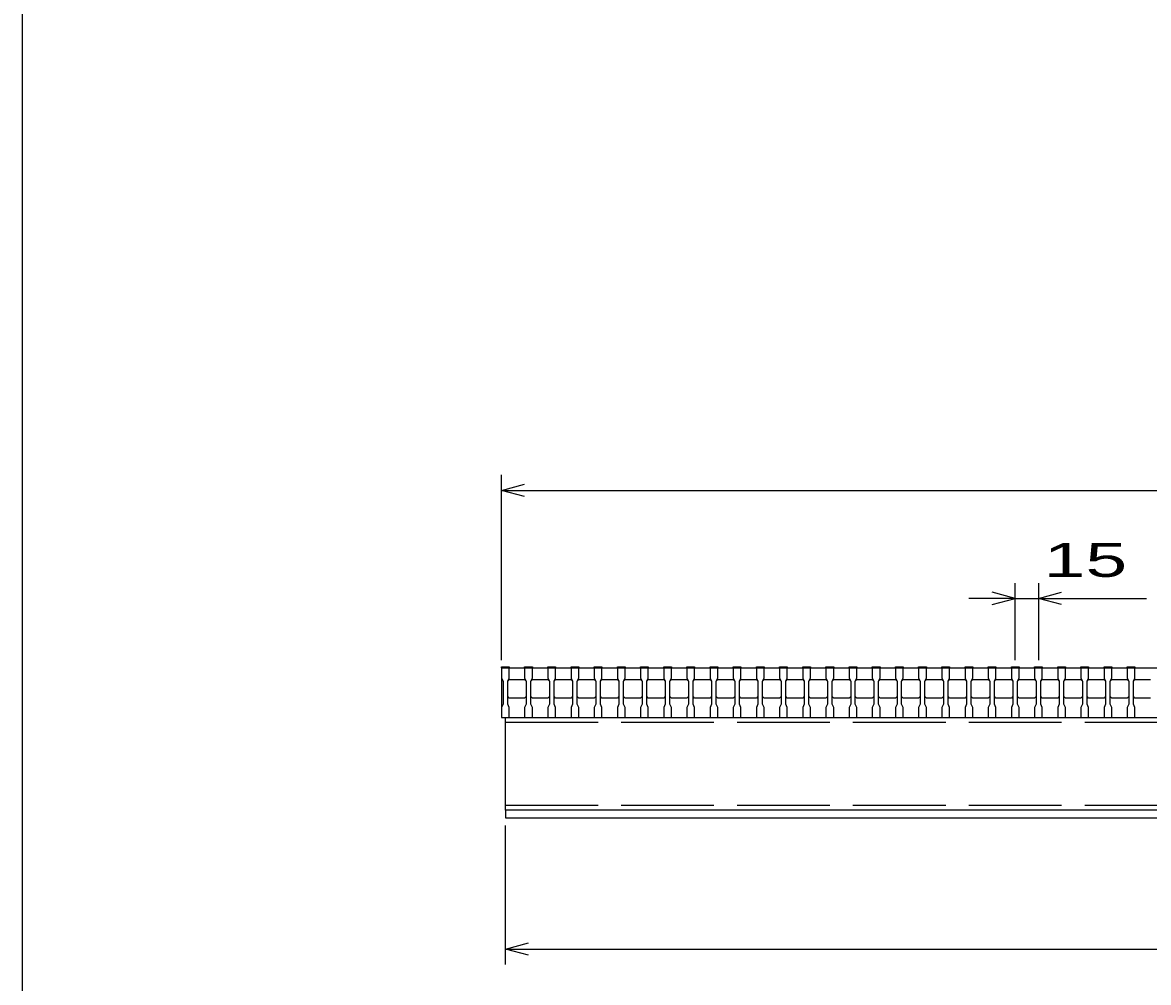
# Model space of a CAD drawing. Units: millimetres, scale not verified. Extents: x -1820 to 1731, y -1282 to 1054.
# Drawn here: x -1729 to -1000, y -736 to -114 of the extents above; entities that cross this region are included whole.
import ezdxf
from ezdxf.enums import TextEntityAlignment as Align

# ---------------------------------------------------------------- set-up
doc = ezdxf.new("R2010")
doc.units = ezdxf.units.MM
doc.header["$LTSCALE"] = 10
doc.linetypes.add('DASHED', pattern=[7.5, 6, -1.5])
for name, color, linetype, lineweight in [('0_2', 150, 'Continuous', 25), ('16', 3, 'Continuous', 25), ('22', 4, 'Continuous', 25)]:
    doc.layers.add(name, color=color, linetype=linetype, lineweight=lineweight)
doc.styles.add('ベクトル', font='')
doc.styles.get('ベクトル').set_extended_font_data('ベクトル')

msp = doc.modelspace()

# ---------------------------------------------------------------- linework, layer by layer
at = {"layer": '0_2'}
msp.add_line((-1729, -1146.5), (-1729, 1053.5), dxfattribs=at)
at = {"layer": '16'}
for p, q in [((-1419, -532.5), (-1419, -531.8)), ((-1419, -531.8), (-1414, -531.8)), ((-1414, -531.8), (-1414, -532.5)), ((-1404, -532.5), (-1404, -531.8)), ((-1404, -531.8), (-1399, -531.8)), ((-1399, -531.8), (-1399, -532.5)), ((-1389, -532.5), (-1389, -531.8)), ((-1389, -531.8), (-1384, -531.8)), ((-1384, -531.8), (-1384, -532.5)), ((-1374, -532.5), (-1374, -531.8)), ((-1374, -531.8), (-1369, -531.8)), ((-1369, -531.8), (-1369, -532.5)), ((-1359, -532.5), (-1359, -531.8)), ((-1359, -531.8), (-1354, -531.8)), ((-1354, -531.8), (-1354, -532.5)), ((-1344, -532.5), (-1344, -531.8)), ((-1344, -531.8), (-1339, -531.8)), ((-1339, -531.8), (-1339, -532.5)), ((-1329, -532.5), (-1329, -531.8)), ((-1329, -531.8), (-1324, -531.8)), ((-1324, -531.8), (-1324, -532.5)), ((-1314, -532.5), (-1314, -531.8)), ((-1314, -531.8), (-1309, -531.8)), ((-1309, -531.8), (-1309, -532.5)), ((-1299, -532.5), (-1299, -531.8)), ((-1299, -531.8), (-1294, -531.8)), ((-1294, -531.8), (-1294, -532.5)), ((-1284, -532.5), (-1284, -531.8)), ((-1284, -531.8), (-1279, -531.8)), ((-1279, -531.8), (-1279, -532.5)), ((-1269, -532.5), (-1269, -531.8)), ((-1269, -531.8), (-1264, -531.8)), ((-1264, -531.8), (-1264, -532.5)), ((-1254, -532.5), (-1254, -531.8)), ((-1254, -531.8), (-1249, -531.8)), ((-1249, -531.8), (-1249, -532.5)), ((-1239, -532.5), (-1239, -531.8)), ((-1239, -531.8), (-1234, -531.8)), ((-1234, -531.8), (-1234, -532.5)), ((-1224, -532.5), (-1224, -531.8)), ((-1224, -531.8), (-1219, -531.8)), ((-1219, -531.8), (-1219, -532.5)), ((-1209, -532.5), (-1209, -531.8)), ((-1209, -531.8), (-1204, -531.8)), ((-1204, -531.8), (-1204, -532.5)), ((-1194, -532.5), (-1194, -531.8)), ((-1194, -531.8), (-1189, -531.8)), ((-1189, -531.8), (-1189, -532.5)), ((-1179, -532.5), (-1179, -531.8)), ((-1179, -531.8), (-1174, -531.8)), ((-1174, -531.8), (-1174, -532.5)), ((-1164, -532.5), (-1164, -531.8)), ((-1164, -531.8), (-1159, -531.8)), ((-1159, -531.8), (-1159, -532.5)), ((-1149, -532.5), (-1149, -531.8)), ((-1149, -531.8), (-1144, -531.8)), ((-1144, -531.8), (-1144, -532.5)), ((-1134, -532.5), (-1134, -531.8)), ((-1134, -531.8), (-1129, -531.8)), ((-1129, -531.8), (-1129, -532.5)), ((-1119, -532.5), (-1119, -531.8)), ((-1119, -531.8), (-1114, -531.8)), ((-1114, -531.8), (-1114, -532.5)), ((-1104, -532.5), (-1104, -531.8)), ((-1104, -531.8), (-1099, -531.8)), ((-1099, -531.8), (-1099, -532.5)), ((-1089, -532.5), (-1089, -531.8)), ((-1089, -531.8), (-1084, -531.8)), ((-1084, -531.8), (-1084, -532.5)), ((-1074, -532.5), (-1074, -531.8)), ((-1074, -531.8), (-1069, -531.8)), ((-1069, -531.8), (-1069, -532.5)), ((-1059, -532.5), (-1059, -531.8)), ((-1059, -531.8), (-1054, -531.8)), ((-1054, -531.8), (-1054, -532.5)), ((-1044, -532.5), (-1044, -531.8)), ((-1044, -531.8), (-1039, -531.8)), ((-1039, -531.8), (-1039, -532.5)), ((-1029, -532.5), (-1029, -531.8)), ((-1029, -531.8), (-1024, -531.8)), ((-1024, -531.8), (-1024, -532.5)), ((-1014, -532.5), (-1014, -531.8)), ((-1014, -531.8), (-1009, -531.8)), ((-1009, -531.8), (-1009, -532.5)), ((-1419, -532.5), (-1419, -539)), ((-1414, -532.5), (-1419, -532.5)), ((-1419, -532.5), (-1419, -564.5)), ((-1419, -532.5), (-424, -532.5)), ((-1419, -539), (-1418, -541)), ((-1415, -541), (-1414, -539)), ((-1414, -539), (-1414, -532.5)), ((-1404, -532.5), (-1404, -539)), ((-1399, -532.5), (-1404, -532.5)), ((-1404, -539), (-1403, -541)), ((-1400, -541), (-1399, -539)), ((-1399, -539), (-1399, -532.5)), ((-1389, -532.5), (-1389, -539)), ((-1384, -532.5), (-1389, -532.5)), ((-1389, -539), (-1388, -541)), ((-1385, -541), (-1384, -539)), ((-1384, -539), (-1384, -532.5)), ((-1374, -532.5), (-1374, -539)), ((-1369, -532.5), (-1374, -532.5)), ((-1374, -539), (-1373, -541)), ((-1370, -541), (-1369, -539)), ((-1369, -539), (-1369, -532.5)), ((-1359, -532.5), (-1359, -539)), ((-1354, -532.5), (-1359, -532.5)), ((-1359, -539), (-1358, -541)), ((-1355, -541), (-1354, -539)), ((-1354, -539), (-1354, -532.5)), ((-1344, -532.5), (-1344, -539)), ((-1339, -532.5), (-1344, -532.5)), ((-1344, -539), (-1343, -541)), ((-1340, -541), (-1339, -539)), ((-1339, -539), (-1339, -532.5)), ((-1329, -532.5), (-1329, -539)), ((-1324, -532.5), (-1329, -532.5)), ((-1329, -539), (-1328, -541)), ((-1325, -541), (-1324, -539)), ((-1324, -539), (-1324, -532.5)), ((-1314, -532.5), (-1314, -539)), ((-1309, -532.5), (-1314, -532.5)), ((-1314, -539), (-1313, -541)), ((-1310, -541), (-1309, -539)), ((-1309, -539), (-1309, -532.5)), ((-1299, -532.5), (-1299, -539)), ((-1294, -532.5), (-1299, -532.5)), ((-1299, -539), (-1298, -541)), ((-1295, -541), (-1294, -539)), ((-1294, -539), (-1294, -532.5)), ((-1284, -532.5), (-1284, -539)), ((-1279, -532.5), (-1284, -532.5)), ((-1284, -539), (-1283, -541)), ((-1280, -541), (-1279, -539)), ((-1279, -539), (-1279, -532.5)), ((-1269, -532.5), (-1269, -539)), ((-1264, -532.5), (-1269, -532.5)), ((-1269, -539), (-1268, -541)), ((-1265, -541), (-1264, -539)), ((-1264, -539), (-1264, -532.5)), ((-1254, -532.5), (-1254, -539)), ((-1249, -532.5), (-1254, -532.5)), ((-1254, -539), (-1253, -541)), ((-1250, -541), (-1249, -539)), ((-1249, -539), (-1249, -532.5)), ((-1239, -532.5), (-1239, -539)), ((-1234, -532.5), (-1239, -532.5)), ((-1239, -539), (-1238, -541)), ((-1235, -541), (-1234, -539)), ((-1234, -539), (-1234, -532.5)), ((-1224, -532.5), (-1224, -539)), ((-1219, -532.5), (-1224, -532.5)), ((-1224, -539), (-1223, -541)), ((-1220, -541), (-1219, -539)), ((-1219, -539), (-1219, -532.5)), ((-1209, -532.5), (-1209, -539)), ((-1204, -532.5), (-1209, -532.5)), ((-1209, -539), (-1208, -541)), ((-1205, -541), (-1204, -539)), ((-1204, -539), (-1204, -532.5)), ((-1194, -532.5), (-1194, -539)), ((-1189, -532.5), (-1194, -532.5)), ((-1194, -539), (-1193, -541)), ((-1190, -541), (-1189, -539)), ((-1189, -539), (-1189, -532.5)), ((-1179, -532.5), (-1179, -539)), ((-1174, -532.5), (-1179, -532.5)), ((-1179, -539), (-1178, -541)), ((-1175, -541), (-1174, -539)), ((-1174, -539), (-1174, -532.5)), ((-1164, -532.5), (-1164, -539)), ((-1159, -532.5), (-1164, -532.5)), ((-1164, -539), (-1163, -541)), ((-1160, -541), (-1159, -539)), ((-1159, -539), (-1159, -532.5)), ((-1149, -532.5), (-1149, -539)), ((-1144, -532.5), (-1149, -532.5)), ((-1149, -539), (-1148, -541)), ((-1145, -541), (-1144, -539)), ((-1144, -539), (-1144, -532.5)), ((-1134, -532.5), (-1134, -539)), ((-1129, -532.5), (-1134, -532.5)), ((-1134, -539), (-1133, -541)), ((-1130, -541), (-1129, -539)), ((-1129, -539), (-1129, -532.5)), ((-1119, -532.5), (-1119, -539)), ((-1114, -532.5), (-1119, -532.5)), ((-1119, -539), (-1118, -541)), ((-1115, -541), (-1114, -539)), ((-1114, -539), (-1114, -532.5)), ((-1104, -532.5), (-1104, -539)), ((-1099, -532.5), (-1104, -532.5)), ((-1104, -539), (-1103, -541)), ((-1100, -541), (-1099, -539)), ((-1099, -539), (-1099, -532.5)), ((-1089, -532.5), (-1089, -539)), ((-1084, -532.5), (-1089, -532.5)), ((-1089, -539), (-1088, -541)), ((-1085, -541), (-1084, -539)), ((-1084, -539), (-1084, -532.5)), ((-1074, -532.5), (-1074, -539)), ((-1069, -532.5), (-1074, -532.5)), ((-1074, -539), (-1073, -541)), ((-1070, -541), (-1069, -539)), ((-1069, -539), (-1069, -532.5)), ((-1059, -532.5), (-1059, -539)), ((-1054, -532.5), (-1059, -532.5)), ((-1059, -539), (-1058, -541)), ((-1055, -541), (-1054, -539)), ((-1054, -539), (-1054, -532.5)), ((-1044, -532.5), (-1044, -539)), ((-1039, -532.5), (-1044, -532.5)), ((-1044, -539), (-1043, -541)), ((-1040, -541), (-1039, -539)), ((-1039, -539), (-1039, -532.5)), ((-1029, -532.5), (-1029, -539)), ((-1024, -532.5), (-1029, -532.5)), ((-1029, -539), (-1028, -541)), ((-1025, -541), (-1024, -539)), ((-1024, -539), (-1024, -532.5)), ((-1014, -532.5), (-1014, -539)), ((-1009, -532.5), (-1014, -532.5)), ((-1014, -539), (-1013, -541)), ((-1010, -541), (-1009, -539)), ((-1009, -539), (-1009, -532.5)), ((-1418, -541), (-1418, -556)), ((-1415, -541), (-1414, -540)), ((-1415, -556), (-1415, -541)), ((-1414, -540), (-1404, -540)), ((-1404, -540), (-1403, -541)), ((-1403, -541), (-1403, -556)), ((-1400, -541), (-1399, -540)), ((-1400, -556), (-1400, -541)), ((-1399, -540), (-1389, -540)), ((-1389, -540), (-1388, -541)), ((-1388, -541), (-1388, -556)), ((-1385, -541), (-1384, -540)), ((-1385, -556), (-1385, -541)), ((-1384, -540), (-1374, -540)), ((-1374, -540), (-1373, -541)), ((-1373, -541), (-1373, -556)), ((-1370, -541), (-1369, -540)), ((-1370, -556), (-1370, -541)), ((-1369, -540), (-1359, -540)), ((-1359, -540), (-1358, -541)), ((-1358, -541), (-1358, -556)), ((-1355, -541), (-1354, -540)), ((-1355, -556), (-1355, -541)), ((-1354, -540), (-1344, -540)), ((-1344, -540), (-1343, -541)), ((-1343, -541), (-1343, -556)), ((-1340, -541), (-1339, -540)), ((-1340, -556), (-1340, -541)), ((-1339, -540), (-1329, -540)), ((-1329, -540), (-1328, -541)), ((-1328, -541), (-1328, -556)), ((-1325, -541), (-1324, -540)), ((-1325, -556), (-1325, -541)), ((-1324, -540), (-1314, -540)), ((-1314, -540), (-1313, -541)), ((-1313, -541), (-1313, -556)), ((-1310, -541), (-1309, -540)), ((-1310, -556), (-1310, -541)), ((-1309, -540), (-1299, -540)), ((-1299, -540), (-1298, -541)), ((-1298, -541), (-1298, -556)), ((-1295, -541), (-1294, -540)), ((-1295, -556), (-1295, -541)), ((-1294, -540), (-1284, -540)), ((-1284, -540), (-1283, -541)), ((-1283, -541), (-1283, -556)), ((-1280, -541), (-1279, -540)), ((-1280, -556), (-1280, -541)), ((-1279, -540), (-1269, -540)), ((-1269, -540), (-1268, -541)), ((-1268, -541), (-1268, -556)), ((-1265, -541), (-1264, -540)), ((-1265, -556), (-1265, -541)), ((-1264, -540), (-1254, -540)), ((-1254, -540), (-1253, -541)), ((-1253, -541), (-1253, -556)), ((-1250, -541), (-1249, -540)), ((-1250, -556), (-1250, -541)), ((-1249, -540), (-1239, -540)), ((-1239, -540), (-1238, -541)), ((-1238, -541), (-1238, -556)), ((-1235, -541), (-1234, -540)), ((-1235, -556), (-1235, -541)), ((-1234, -540), (-1224, -540)), ((-1224, -540), (-1223, -541)), ((-1223, -541), (-1223, -556)), ((-1220, -541), (-1219, -540)), ((-1220, -556), (-1220, -541)), ((-1219, -540), (-1209, -540)), ((-1209, -540), (-1208, -541)), ((-1208, -541), (-1208, -556)), ((-1205, -541), (-1204, -540)), ((-1205, -556), (-1205, -541)), ((-1204, -540), (-1194, -540)), ((-1194, -540), (-1193, -541)), ((-1193, -541), (-1193, -556)), ((-1190, -541), (-1189, -540)), ((-1190, -556), (-1190, -541)), ((-1189, -540), (-1179, -540)), ((-1179, -540), (-1178, -541)), ((-1178, -541), (-1178, -556)), ((-1175, -541), (-1174, -540)), ((-1175, -556), (-1175, -541)), ((-1174, -540), (-1164, -540)), ((-1164, -540), (-1163, -541)), ((-1163, -541), (-1163, -556)), ((-1160, -541), (-1159, -540)), ((-1160, -556), (-1160, -541)), ((-1159, -540), (-1149, -540)), ((-1149, -540), (-1148, -541)), ((-1148, -541), (-1148, -556)), ((-1145, -541), (-1144, -540)), ((-1145, -556), (-1145, -541)), ((-1144, -540), (-1134, -540)), ((-1134, -540), (-1133, -541)), ((-1133, -541), (-1133, -556)), ((-1130, -541), (-1129, -540)), ((-1130, -556), (-1130, -541)), ((-1129, -540), (-1119, -540)), ((-1119, -540), (-1118, -541)), ((-1118, -541), (-1118, -556)), ((-1115, -541), (-1114, -540)), ((-1115, -556), (-1115, -541)), ((-1114, -540), (-1104, -540)), ((-1104, -540), (-1103, -541)), ((-1103, -541), (-1103, -556)), ((-1100, -541), (-1099, -540)), ((-1100, -556), (-1100, -541)), ((-1099, -540), (-1089, -540)), ((-1089, -540), (-1088, -541)), ((-1088, -541), (-1088, -556)), ((-1085, -541), (-1084, -540)), ((-1085, -556), (-1085, -541)), ((-1084, -540), (-1074, -540)), ((-1074, -540), (-1073, -541)), ((-1073, -541), (-1073, -556)), ((-1070, -541), (-1069, -540)), ((-1070, -556), (-1070, -541)), ((-1069, -540), (-1059, -540)), ((-1059, -540), (-1058, -541)), ((-1058, -541), (-1058, -556)), ((-1055, -541), (-1054, -540)), ((-1055, -556), (-1055, -541)), ((-1054, -540), (-1044, -540)), ((-1044, -540), (-1043, -541)), ((-1043, -541), (-1043, -556)), ((-1040, -541), (-1039, -540)), ((-1040, -556), (-1040, -541)), ((-1039, -540), (-1029, -540)), ((-1029, -540), (-1028, -541)), ((-1028, -541), (-1028, -556)), ((-1025, -541), (-1024, -540)), ((-1025, -556), (-1025, -541)), ((-1024, -540), (-1014, -540)), ((-1014, -540), (-1013, -541)), ((-1013, -541), (-1013, -556)), ((-1010, -541), (-1009, -540)), ((-1010, -556), (-1010, -541)), ((-1009, -540), (-999, -540)), ((-1414, -552), (-1415, -551)), ((-1404, -552), (-1414, -552)), ((-1403, -551), (-1404, -552)), ((-1399, -552), (-1400, -551)), ((-1389, -552), (-1399, -552)), ((-1388, -551), (-1389, -552)), ((-1384, -552), (-1385, -551)), ((-1374, -552), (-1384, -552)), ((-1373, -551), (-1374, -552)), ((-1369, -552), (-1370, -551)), ((-1359, -552), (-1369, -552)), ((-1358, -551), (-1359, -552)), ((-1354, -552), (-1355, -551)), ((-1344, -552), (-1354, -552)), ((-1343, -551), (-1344, -552)), ((-1339, -552), (-1340, -551)), ((-1329, -552), (-1339, -552)), ((-1328, -551), (-1329, -552)), ((-1324, -552), (-1325, -551)), ((-1314, -552), (-1324, -552)), ((-1313, -551), (-1314, -552)), ((-1309, -552), (-1310, -551)), ((-1299, -552), (-1309, -552)), ((-1298, -551), (-1299, -552)), ((-1294, -552), (-1295, -551)), ((-1284, -552), (-1294, -552)), ((-1283, -551), (-1284, -552)), ((-1279, -552), (-1280, -551)), ((-1269, -552), (-1279, -552)), ((-1268, -551), (-1269, -552)), ((-1264, -552), (-1265, -551)), ((-1254, -552), (-1264, -552)), ((-1253, -551), (-1254, -552)), ((-1249, -552), (-1250, -551)), ((-1239, -552), (-1249, -552)), ((-1238, -551), (-1239, -552)), ((-1234, -552), (-1235, -551)), ((-1224, -552), (-1234, -552)), ((-1223, -551), (-1224, -552)), ((-1219, -552), (-1220, -551)), ((-1209, -552), (-1219, -552)), ((-1208, -551), (-1209, -552)), ((-1204, -552), (-1205, -551)), ((-1194, -552), (-1204, -552)), ((-1193, -551), (-1194, -552)), ((-1189, -552), (-1190, -551)), ((-1179, -552), (-1189, -552)), ((-1178, -551), (-1179, -552)), ((-1174, -552), (-1175, -551)), ((-1164, -552), (-1174, -552)), ((-1163, -551), (-1164, -552)), ((-1159, -552), (-1160, -551)), ((-1149, -552), (-1159, -552)), ((-1148, -551), (-1149, -552)), ((-1144, -552), (-1145, -551)), ((-1134, -552), (-1144, -552)), ((-1133, -551), (-1134, -552)), ((-1129, -552), (-1130, -551)), ((-1119, -552), (-1129, -552)), ((-1118, -551), (-1119, -552)), ((-1114, -552), (-1115, -551)), ((-1104, -552), (-1114, -552)), ((-1103, -551), (-1104, -552)), ((-1099, -552), (-1100, -551)), ((-1089, -552), (-1099, -552)), ((-1088, -551), (-1089, -552)), ((-1084, -552), (-1085, -551)), ((-1074, -552), (-1084, -552)), ((-1073, -551), (-1074, -552)), ((-1069, -552), (-1070, -551)), ((-1059, -552), (-1069, -552)), ((-1058, -551), (-1059, -552)), ((-1054, -552), (-1055, -551)), ((-1044, -552), (-1054, -552)), ((-1043, -551), (-1044, -552)), ((-1039, -552), (-1040, -551)), ((-1029, -552), (-1039, -552)), ((-1028, -551), (-1029, -552)), ((-1024, -552), (-1025, -551)), ((-1014, -552), (-1024, -552)), ((-1013, -551), (-1014, -552)), ((-1009, -552), (-1010, -551)), ((-999, -552), (-1009, -552)), ((-1418, -556), (-1419, -558)), ((-1419, -558), (-1419, -564.5)), ((-1414, -558), (-1415, -556)), ((-1414, -564.5), (-1414, -558)), ((-1403, -556), (-1404, -558)), ((-1404, -558), (-1404, -564.5)), ((-1399, -558), (-1400, -556)), ((-1399, -564.5), (-1399, -558)), ((-1388, -556), (-1389, -558)), ((-1389, -558), (-1389, -564.5)), ((-1384, -558), (-1385, -556)), ((-1384, -564.5), (-1384, -558)), ((-1373, -556), (-1374, -558)), ((-1374, -558), (-1374, -564.5)), ((-1369, -558), (-1370, -556)), ((-1369, -564.5), (-1369, -558)), ((-1358, -556), (-1359, -558)), ((-1359, -558), (-1359, -564.5)), ((-1354, -558), (-1355, -556)), ((-1354, -564.5), (-1354, -558)), ((-1343, -556), (-1344, -558)), ((-1344, -558), (-1344, -564.5)), ((-1339, -558), (-1340, -556)), ((-1339, -564.5), (-1339, -558)), ((-1328, -556), (-1329, -558)), ((-1329, -558), (-1329, -564.5)), ((-1324, -558), (-1325, -556)), ((-1324, -564.5), (-1324, -558)), ((-1313, -556), (-1314, -558)), ((-1314, -558), (-1314, -564.5)), ((-1309, -558), (-1310, -556)), ((-1309, -564.5), (-1309, -558)), ((-1298, -556), (-1299, -558)), ((-1299, -558), (-1299, -564.5)), ((-1294, -558), (-1295, -556)), ((-1294, -564.5), (-1294, -558)), ((-1283, -556), (-1284, -558)), ((-1284, -558), (-1284, -564.5)), ((-1279, -558), (-1280, -556)), ((-1279, -564.5), (-1279, -558)), ((-1268, -556), (-1269, -558)), ((-1269, -558), (-1269, -564.5)), ((-1264, -558), (-1265, -556)), ((-1264, -564.5), (-1264, -558)), ((-1253, -556), (-1254, -558)), ((-1254, -558), (-1254, -564.5)), ((-1249, -558), (-1250, -556)), ((-1249, -564.5), (-1249, -558)), ((-1238, -556), (-1239, -558)), ((-1239, -558), (-1239, -564.5)), ((-1234, -558), (-1235, -556)), ((-1234, -564.5), (-1234, -558)), ((-1223, -556), (-1224, -558)), ((-1224, -558), (-1224, -564.5)), ((-1219, -558), (-1220, -556)), ((-1219, -564.5), (-1219, -558)), ((-1208, -556), (-1209, -558)), ((-1209, -558), (-1209, -564.5)), ((-1204, -558), (-1205, -556)), ((-1204, -564.5), (-1204, -558)), ((-1193, -556), (-1194, -558)), ((-1194, -558), (-1194, -564.5)), ((-1189, -558), (-1190, -556)), ((-1189, -564.5), (-1189, -558)), ((-1178, -556), (-1179, -558)), ((-1179, -558), (-1179, -564.5)), ((-1174, -558), (-1175, -556)), ((-1174, -564.5), (-1174, -558)), ((-1163, -556), (-1164, -558)), ((-1164, -558), (-1164, -564.5)), ((-1159, -558), (-1160, -556)), ((-1159, -564.5), (-1159, -558)), ((-1148, -556), (-1149, -558)), ((-1149, -558), (-1149, -564.5)), ((-1144, -558), (-1145, -556)), ((-1144, -564.5), (-1144, -558)), ((-1133, -556), (-1134, -558)), ((-1134, -558), (-1134, -564.5)), ((-1129, -558), (-1130, -556)), ((-1129, -564.5), (-1129, -558)), ((-1118, -556), (-1119, -558)), ((-1119, -558), (-1119, -564.5)), ((-1114, -558), (-1115, -556)), ((-1114, -564.5), (-1114, -558)), ((-1103, -556), (-1104, -558)), ((-1104, -558), (-1104, -564.5)), ((-1099, -558), (-1100, -556)), ((-1099, -564.5), (-1099, -558)), ((-1088, -556), (-1089, -558)), ((-1089, -558), (-1089, -564.5)), ((-1084, -558), (-1085, -556)), ((-1084, -564.5), (-1084, -558)), ((-1073, -556), (-1074, -558)), ((-1074, -558), (-1074, -564.5)), ((-1069, -558), (-1070, -556)), ((-1069, -564.5), (-1069, -558)), ((-1058, -556), (-1059, -558)), ((-1059, -558), (-1059, -564.5)), ((-1054, -558), (-1055, -556)), ((-1054, -564.5), (-1054, -558)), ((-1043, -556), (-1044, -558)), ((-1044, -558), (-1044, -564.5)), ((-1039, -558), (-1040, -556)), ((-1039, -564.5), (-1039, -558)), ((-1028, -556), (-1029, -558)), ((-1029, -558), (-1029, -564.5)), ((-1024, -558), (-1025, -556)), ((-1024, -564.5), (-1024, -558)), ((-1013, -556), (-1014, -558)), ((-1014, -558), (-1014, -564.5)), ((-1009, -558), (-1010, -556)), ((-1009, -564.5), (-1009, -558)), ((-1419, -564.5), (-1414, -564.5)), ((-1419, -564.5), (-424, -564.5)), ((-1416.5, -564.5), (-426.5, -564.5)), ((-1416.5, -624.5), (-1416.5, -564.5)), ((-1404, -564.5), (-1399, -564.5)), ((-1389, -564.5), (-1384, -564.5)), ((-1374, -564.5), (-1369, -564.5)), ((-1359, -564.5), (-1354, -564.5)), ((-1344, -564.5), (-1339, -564.5)), ((-1329, -564.5), (-1324, -564.5)), ((-1314, -564.5), (-1309, -564.5)), ((-1299, -564.5), (-1294, -564.5)), ((-1284, -564.5), (-1279, -564.5)), ((-1269, -564.5), (-1264, -564.5)), ((-1254, -564.5), (-1249, -564.5)), ((-1239, -564.5), (-1234, -564.5)), ((-1224, -564.5), (-1219, -564.5)), ((-1209, -564.5), (-1204, -564.5)), ((-1194, -564.5), (-1189, -564.5)), ((-1179, -564.5), (-1174, -564.5)), ((-1164, -564.5), (-1159, -564.5)), ((-1149, -564.5), (-1144, -564.5)), ((-1134, -564.5), (-1129, -564.5)), ((-1119, -564.5), (-1114, -564.5)), ((-1104, -564.5), (-1099, -564.5)), ((-1089, -564.5), (-1084, -564.5)), ((-1074, -564.5), (-1069, -564.5)), ((-1059, -564.5), (-1054, -564.5)), ((-1044, -564.5), (-1039, -564.5)), ((-1029, -564.5), (-1024, -564.5)), ((-1014, -564.5), (-1009, -564.5)), ((-426.5, -624.5), (-1416.5, -624.5)), ((-1416.5, -624.5), (-1416.5, -629.5)), ((-426.5, -624.5), (-1416.5, -624.5)), ((-1416.5, -629.5), (-426.5, -629.5))]:
    msp.add_line(p, q, dxfattribs=at)
at = {"layer": '16', "linetype": 'DASHED'}
for p, q in [((-1416.5, -567.7), (-426.5, -567.7)), ((-1416.5, -621.3), (-426.5, -621.3))]:
    msp.add_line(p, q, dxfattribs=at)
at = {"layer": '22'}
for p, q in [((-1419, -527.5), (-1419, -407.5)), ((-1419, -417.5), (-1404, -413.5)), ((-1404, -421.5), (-1419, -417.5)), ((-1419, -417.5), (-424, -417.5)), ((-1086.5, -527.5), (-1086.5, -477.5)), ((-1071.5, -477.5), (-1071.5, -527.5)), ((-1086.5, -487.5), (-1116.5, -487.5)), ((-1086.5, -487.5), (-1101.5, -483.5)), ((-1101.5, -491.5), (-1086.5, -487.5)), ((-1086.5, -487.5), (-1071.5, -487.5)), ((-1071.5, -487.5), (-1056.5, -483.5)), ((-1056.5, -491.5), (-1071.5, -487.5)), ((-1071.5, -487.5), (-1001.5, -487.5)), ((-1416.5, -724.5), (-1416.5, -634.5)), ((-1416.5, -714.5), (-1401.5, -710.5)), ((-1401.5, -718.5), (-1416.5, -714.5)), ((-1416.5, -714.5), (-426.5, -714.5))]:
    msp.add_line(p, q, dxfattribs=at)

# ---------------------------------------------------------------- texts
at = {"layer": '22', "color": 2, "style": 'ベクトル', "width": 1.65}
msp.add_text(' 15 ', height=21.99, dxfattribs=at).set_placement((-1081.5, -462.5), align=Align.MIDDLE_LEFT)

doc.saveas('drawing.dxf')
